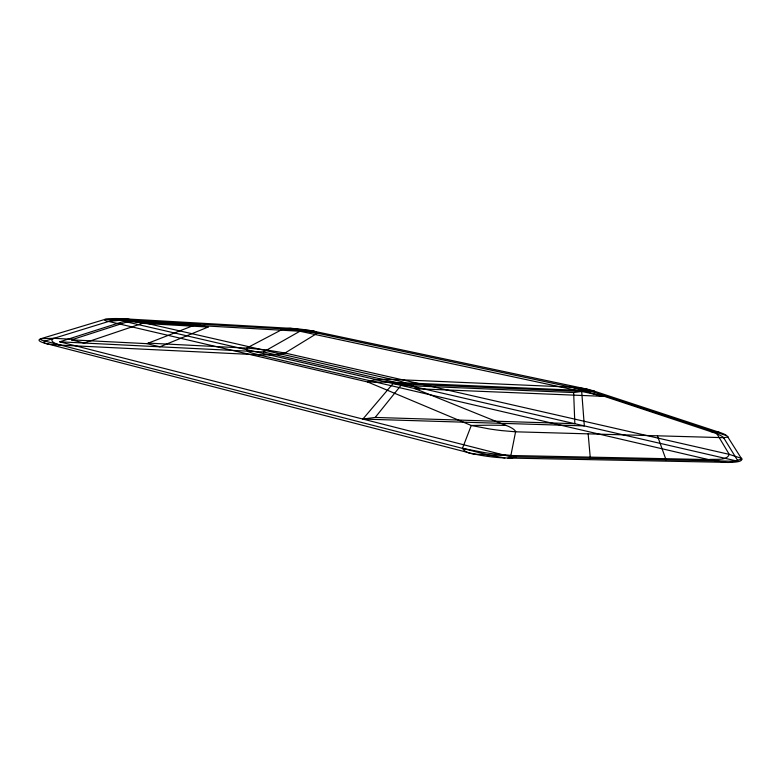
<?xml version="1.0" encoding="UTF-8"?>
<svg xmlns="http://www.w3.org/2000/svg" width="781" height="781" viewBox="0 0 781 781"><rect width="100%" height="100%" fill="white"/><g stroke="black" fill="none" stroke-linecap="round" stroke-linejoin="round"><path stroke-width="1.17" d="M515.567 431.883L510.628 456.739L738.143 461.327L723.606 437.672L515.587 431.805L501.734 430.604A59.317 10.358 7.3 0 1 489.228 428.915L471.265 425.479L367.773 382.016L108.618 321.45C107.798 321.05 103.443 320.679 104.752 319.449A26.505 3.485 4.9 0 1 124.374 318.814L290.454 328.323A24.865 3.212 5.9 0 1 314.372 331.339L586.482 389.036L589.967 390.217L591.276 391.437L725.832 435.388M506.156 425.391L498.971 425.274A323.598 68.142 9.1 0 0 488.73 425.196L471.265 425.479L462.459 448.343C467.194 455.948 480.422 453.732 488.506 455.04L708.484 459.57C714.595 458.701 726.906 461.249 729.229 454.357L716.987 433.865M733.339 461.239L729.649 462.42A12.691 2.226 8.9 0 1 727.209 462.44M362.862 419.075L375.202 417.435L400.975 385.365L573.654 392.54L581.689 391.457L584.325 425.889L362.862 419.075L393.058 383.539L581.689 391.457M723.821 437.76A52.991 8.65 8.4 0 0 713.717 432.625L604.064 396.24A12.662 1.855 7.7 0 1 600.716 396.231L419.885 388.87L404.519 382.719A49.008 7.839 6.2 0 0 400.878 381.411L128.289 319.156L115.813 319.244L44.956 341.082C38.835 344.538 59.463 344.841 60.801 345.153L258.374 354.799L273.399 354.838L284.587 353.276L317.35 333.184C315.28 329.631 306.494 330.89 302.169 329.953L134.459 320.415L119.669 320.298L108.618 321.45M516.192 456.846L510.803 458.096A13.267 2.646 7.5 0 1 507.923 458.115M604.064 396.24L299.894 331.242L124.062 321.313L59.746 341.824L263.392 351.948L266.331 350.288M148.341 343.123L248.69 348.219L266.848 349.995L299.894 331.242M290.454 328.323L283.454 328.791L246.679 348.101C244.883 352.631 255.231 353.442 258.374 354.799L708.484 459.57L725.783 462.372M208.127 327.044L159.92 346.803L146.945 343.66L71.491 339.852L130.896 320.698L196.343 324.418L208.127 327.044L142.425 323.354L130.896 320.698M146.945 343.66L196.343 324.418M73.17 339.315L53.869 338.339C47.495 341.063 57.999 344.86 60.801 345.153M142.425 323.354L84.114 343.035L71.491 339.852M104.752 319.449L41.159 338.622C39.05 339.92 44.087 340.731 44.956 341.082L488.506 455.04L504.858 457.939M105.005 319.38L135.953 320.493M737.43 460.165L741.882 459.199A12.516 2.158 9 0 0 741.589 458.398L729.229 454.357L285.085 353.032L266.848 349.995M723.655 437.741L727.824 436.979A11.51 1.835 8.6 0 0 727.775 436.481M727.004 462.362L507.757 458.027A38.103 7.478 7.3 0 1 469.117 452.814L45.806 343.445A30.42 4.481 4.4 0 1 41.159 338.622L53.869 338.339M375.202 417.435L574.836 423.702L573.654 392.54M593.706 390.92A29.004 4.256 7.5 0 0 585.164 388.743L571.985 387.181L393.722 379.459C385.14 379.576 375.768 378.424 367.773 382.016L384.467 382.114A270.792 50.296 7.5 0 1 392.618 382.309L593.804 390.998L719.428 432.362L716.343 432.781L716.714 433.396M710.73 431.561L719.252 432.244M283.259 328.879L301.066 330.578L317.35 333.184M510.872 455.499L495.31 454.073A64.784 12.33 7.3 0 1 484.962 452.697L462.459 448.343M290.854 328.342L302.169 329.953L591.276 391.437L594.331 391.125M571.028 387.132L578.682 389.016A46.616 6.931 7.4 0 1 582.821 390.285L600.735 396.231M263.392 351.948L737.02 461.073M124.062 321.313L414.613 388.518L508.763 426.514A57.14 10.436 7 0 1 515.675 431.893M59.746 341.824L509.534 456.455M741.462 458.574L727.462 436.442A33.437 5.369 8.5 0 0 720.102 432.528M657.417 435.808L666.076 459.872M588.152 433.855L590.329 458.349M419.895 388.879A21.897 3.456 6.6 0 1 414.613 388.518M741.735 459.355A36.414 6.326 8.8 0 1 730.294 462.372"/></g></svg>
